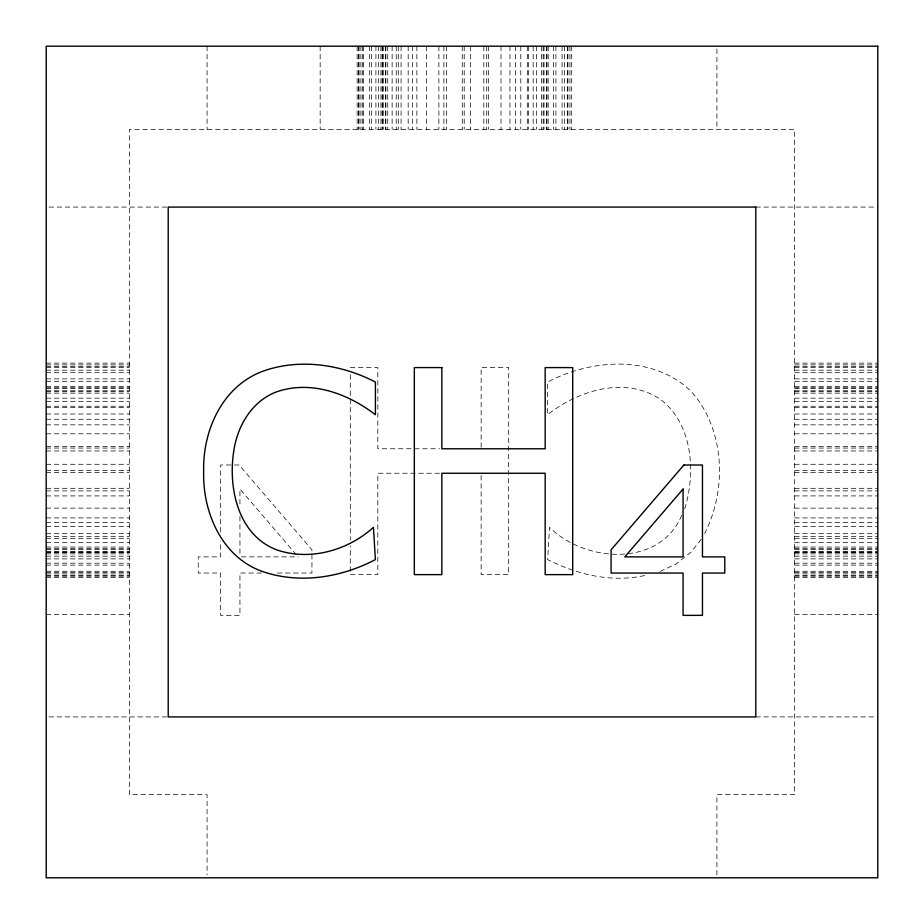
<?xml version="1.0" encoding="UTF-8"?>
<svg xmlns="http://www.w3.org/2000/svg" width="924" height="924" viewBox="0 0 924 924"><rect width="100%" height="100%" fill="white"/><g stroke="black" fill="none" stroke-linecap="round" stroke-linejoin="round"><path stroke-width="0.69" stroke-dasharray="4.62 3.46" d="M684.776 508.835C695.911 471.933 693 423.781 659.828 398.868C624.462 375.999 578.343 390.459 547.609 414.703L547.609 382.028C591.868 358.766 653.083 354.458 691.233 391.487C725.109 429.406 727.142 489.42 704.642 533.506M681.704 515.315C659.828 567.879 584.869 562.624 549.549 527.327L547.609 559.586C577.789 574.913 612.935 583.183 646.407 575.086M701.154 539.362L690.956 552.217L676.137 563.917L660.14 571.448M49.064 207.08L166.782 207.08M755.786 207.08L874.936 207.08M46.2 363.109L129.36 363.109M794.64 363.109L877.8 363.109M46.2 364.876L129.36 364.876M794.64 364.876L877.8 364.876M46.2 366.863L129.36 366.863M794.64 366.863L877.8 366.863M46.2 367.14L129.36 367.14M794.64 367.14L877.8 367.14M350.3 367.567L377.835 367.567L377.835 448.764L439.535 448.764M46.2 370.189L129.36 370.189M794.64 370.189L877.8 370.189M46.2 372.695L129.36 372.695M794.64 372.695L877.8 372.695M46.2 378.886L129.36 378.886M794.64 378.886L877.8 378.886M46.2 381.323L129.36 381.323M794.64 381.323L877.8 381.323M46.2 386.602L129.36 386.602M794.64 386.602L877.8 386.602M46.2 387.872L129.36 387.872M794.64 387.872L877.8 387.872M46.2 388.23L129.36 388.23M794.64 388.23L877.8 388.23M46.2 390.771L129.36 390.771M794.64 390.771L877.8 390.771M46.2 391.672L129.36 391.672M794.64 391.672L877.8 391.672M46.2 393.139L129.36 393.139M794.64 393.139L877.8 393.139M46.2 398.163L129.36 398.163M794.64 398.163L877.8 398.163M46.2 401.617L129.36 401.617M794.64 401.617L877.8 401.617M46.2 406.237L129.36 406.237M794.64 406.237L877.8 406.237M46.2 407.461L129.36 407.461M794.64 407.461L877.8 407.461M46.2 413.998L129.36 413.998M794.64 413.998L877.8 413.998M46.2 419.265L129.36 419.265M794.64 419.265L877.8 419.265M46.2 424.844L129.36 424.844M794.64 424.844L877.8 424.844M46.2 433.806L129.36 433.806M794.64 433.806L877.8 433.806M46.2 446.361L129.36 446.361M794.64 446.361L877.8 446.361M46.2 448.059L129.36 448.059M794.64 448.059L877.8 448.059M46.2 450.958L129.36 450.958M794.64 450.958L877.8 450.958M46.2 464.275L129.36 464.275M794.64 464.275L877.8 464.275M46.2 470.582L129.36 470.582M794.64 470.582L877.8 470.582M46.2 472.534L129.36 472.534M794.64 472.534L877.8 472.534M439.535 473.238L377.835 473.238L377.835 574.601L350.3 574.601L350.3 545.853M46.2 488.311L129.36 488.311M794.64 488.311L877.8 488.311M46.2 490.887L129.36 490.887M794.64 490.887L877.8 490.887M46.2 495.911L129.36 495.911M794.64 495.911L877.8 495.911M46.2 508.131L129.36 508.131M794.64 508.131L877.8 508.131M46.2 517.925L129.36 517.925M794.64 517.925L877.8 517.925M46.2 522.383L129.36 522.383M794.64 522.383L877.8 522.383M46.2 526.622L129.36 526.622M794.64 526.622L877.8 526.622M46.2 533.714L129.36 533.714M794.64 533.714L877.8 533.714M46.2 536.509L129.36 536.509M794.64 536.509L877.8 536.509M46.2 538.542L129.36 538.542M794.64 538.542L877.8 538.542M46.2 542.665L129.36 542.665M794.64 542.665L877.8 542.665M46.2 547.054L129.36 547.054M794.64 547.054L877.8 547.054M46.2 548.937L129.36 548.937M794.64 548.937L877.8 548.937M46.2 549.099L129.36 549.099M794.64 549.099L877.8 549.099M46.2 551.513L129.36 551.513M794.64 551.513L877.8 551.513M46.2 552.171L129.36 552.171M794.64 552.171L877.8 552.171M46.2 552.633L129.36 552.633M794.64 552.633L877.8 552.633M46.2 553.869L129.36 553.869M794.64 553.869L877.8 553.869M46.2 556.167L129.36 556.167M794.64 556.167L877.8 556.167M241.36 556.872L298.198 556.872M46.2 558.881L129.36 558.881M794.64 558.881L877.8 558.881M46.2 563.201L129.36 563.201M794.64 563.201L877.8 563.201M46.2 565.13L129.36 565.13M794.64 565.13L877.8 565.13M46.2 571.251L129.36 571.321M794.64 571.251L877.8 571.321M46.2 572.314L129.36 572.314M794.64 572.314L877.8 572.314M261.527 573.03L239.94 573.03L239.94 615.338L220.547 615.338L220.547 573.03L198.233 573.03L198.233 556.872L220.547 556.872L220.547 541.083M277.373 573.03L311.931 573.03L311.931 549.803L239.131 464.991L220.547 464.991L220.547 532.467M46.2 573.896L129.36 573.896M794.64 573.896L877.8 573.896M46.2 575.768L129.36 575.768M794.64 575.768L877.8 575.768M46.2 576.068L129.36 576.068M794.64 576.068L877.8 576.068M46.2 577.65L129.36 577.65M794.64 577.65L877.8 577.65M46.2 614.622L129.36 614.622M794.64 614.622L877.8 614.622M49.064 716.92L168.214 716.92M755.786 716.92L874.936 716.92M296.315 554.689L239.94 489.015L239.94 506.34M716.92 49.064L716.92 129.36M716.92 874.936L716.92 794.64L794.64 794.64L794.64 129.36L129.36 129.36L129.36 794.64L207.08 794.64L207.08 874.936M571.69 46.2L571.69 129.36M569.912 46.2L569.912 129.36M567.937 46.2L567.937 129.36M567.659 46.2L567.659 129.36M564.599 46.2L564.599 129.36M562.092 46.2L562.092 129.36M555.902 46.2L555.902 129.36M553.476 46.2L553.476 129.36M548.186 46.2L548.186 129.36M546.916 46.2L546.916 129.36M546.558 46.2L546.558 129.36M544.017 46.2L544.017 129.36M543.116 46.2L543.116 129.36M541.649 46.2L541.649 129.36M536.636 46.2L536.636 129.36M533.171 46.2L533.171 129.36M528.551 46.2L528.551 129.36M527.327 46.2L527.327 129.36M520.801 46.2L520.801 129.36M515.534 46.2L515.534 129.36M509.956 46.2L509.956 129.36M500.981 46.2L500.981 129.36M488.438 46.2L488.438 129.36M486.729 46.2L486.729 129.36M483.829 46.2L483.829 129.36M481.138 447.343L481.138 367.567L508.674 367.567L508.674 574.601L481.138 574.601L481.138 474.67M470.512 46.2L470.512 129.36M464.206 46.2L464.206 129.36M462.254 46.2L462.254 129.36M446.477 46.2L446.477 129.36M443.901 46.2L443.901 129.36M438.888 46.2L438.888 129.36M426.669 46.2L426.669 129.36M416.863 46.2L416.863 129.36M412.416 46.2L412.416 129.36M408.177 46.2L408.177 129.36M401.085 46.2L401.085 129.36M398.279 46.2L398.279 129.36M396.246 46.2L396.246 129.36M392.134 46.2L392.134 129.36M387.733 46.2L387.733 129.36M385.851 46.2L385.851 129.36M385.701 46.2L385.701 129.36M383.287 46.2L383.287 129.36M382.617 46.2L382.617 129.36M382.155 46.2L382.155 129.36M380.919 46.2L380.919 129.36M378.632 46.2L378.632 129.36M375.918 46.2L375.918 129.36M371.587 46.2L371.587 129.36M369.658 46.2L369.658 129.36M363.467 46.2L363.536 129.36M362.474 46.2L362.474 129.36M360.891 46.2L360.891 129.36M359.02 46.2L359.02 129.36M358.72 46.2L358.72 129.36M357.138 46.2L357.138 129.36M350.3 374.751L350.3 397.759M350.3 399.203L350.3 540.101M320.166 46.2L320.166 129.36M239.94 516.447L239.94 555.428M207.08 46.2L207.08 129.36"/><path stroke-width="1.39" d="M233.657 451.697C228.136 488.276 238.08 534.777 276.184 549.664C309.517 561.399 347.713 550.646 373.446 527.35L375.398 559.609C341.464 577.315 301.028 584.176 264.091 572.048C222.291 558.373 202.46 512.67 203.673 471.309C202.552 430.099 222.811 385.516 263.675 370.928C300.312 358.142 341.406 364.46 375.398 382.051L375.398 414.726C347.47 393.15 309.644 379.533 275.075 392.411C251.062 402.24 237.11 426.865 233.657 451.697M683.875 465.015L611.076 549.826L611.076 573.053L683.067 573.053L683.067 615.361L702.459 615.361L702.459 573.053L724.774 573.053L724.774 556.895L702.459 556.895L702.459 465.015L683.875 465.015M683.067 489.039L624.809 556.895L683.067 556.895L683.067 489.039M877.8 46.2L46.2 46.2L46.2 877.8L877.8 877.8L877.8 46.2M755.786 207.08L168.214 207.08L168.214 716.92L755.786 716.92L755.786 207.08M441.857 367.59L414.333 367.59L414.333 574.624L441.857 574.624L441.857 473.261L545.172 473.261L545.172 574.624L572.695 574.624L572.695 367.59L545.172 367.59L545.172 448.787L441.857 448.787L441.857 367.59"/></g></svg>
